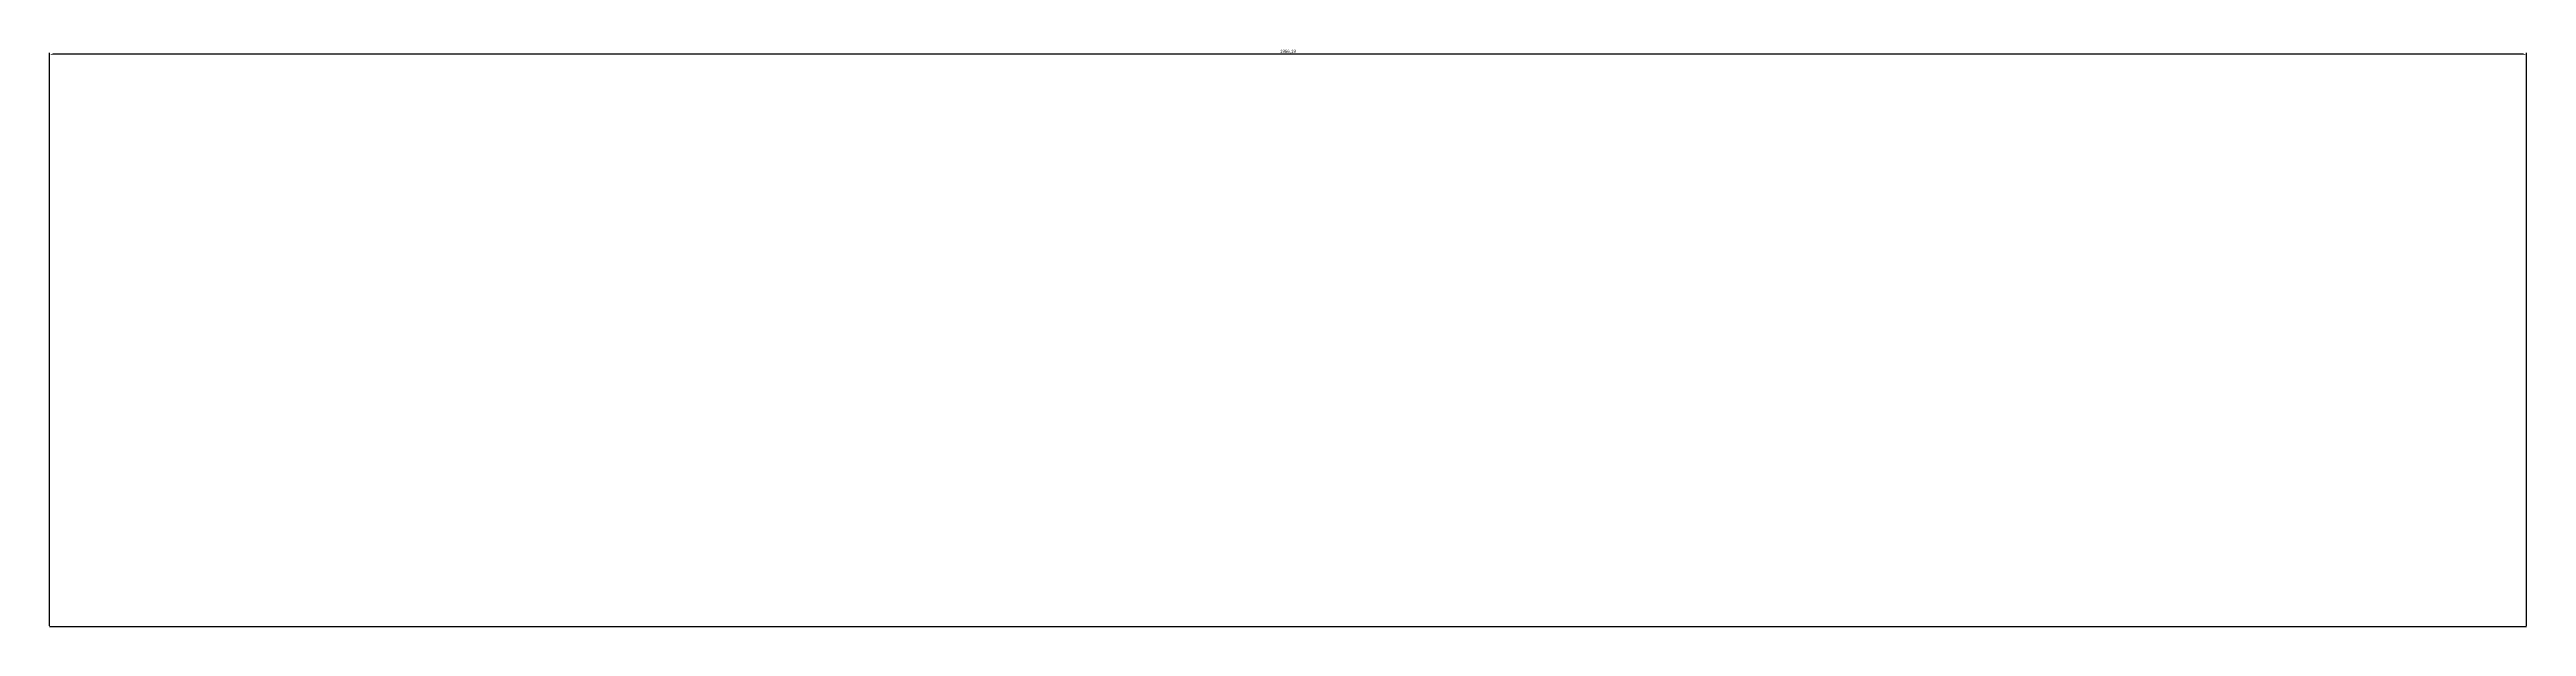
# Model space of a CAD drawing. Header units: millimetres. Extents: x 786 to 2752, y 687 to 1145.
import ezdxf

# ---------------------------------------------------------------- set-up
doc = ezdxf.new("R2010")
doc.units = ezdxf.units.MM
doc.styles.get("Standard").update_dxf_attribs({"font": 'arial.ttf'})
doc.dimstyles.new('ISO-25', dxfattribs={"dimtxt": 2.5, "dimasz": 2.5, "dimexe": 1.25, "dimexo": 0.625, "dimtad": 1, "dimtxsty": 'Standard', "dimcen": 2.5, "dimadec": 0, "dimazin": 0, "dimtfac": 1, "dimtmove": 0, "dimatfit": 3, "dimfxl": 1, "dimarcsym": 0})

# ---------------------------------------------------------------- blocks, each defined once
blk = doc.blocks.new('*D2')
at = {"color": 0, "lineweight": -2, "transparency": 16777216}
for p, q in [((786.2, 688), (786.2, 1142.7)), ((2749.9, 1141.5), (788.7, 1141.5)), ((2752.4, 688), (2752.4, 1142.7))]:
    blk.add_line(p, q, dxfattribs=at)
at = {"color": 0, "transparency": 16777216}
for points in [[(788.7, 1141.9), (788.7, 1141.1), (786.2, 1141.5)], [(2749.9, 1141.9), (2749.9, 1141.1), (2752.4, 1141.5)]]:
    blk.add_solid(points, dxfattribs=at)
at = {"layer": 'Defpoints', "color": 0, "transparency": 16777216}
for p in [(786.2, 1141.5), (786.2, 687.4), (2752.4, 687.4)]:
    blk.add_point(p, dxfattribs=at)
at = {"color": 0, "transparency": 16777216, "insert": (1769.3, 1143.6), "char_height": 2.5, "attachment_point": 5}
blk.add_mtext('1966,19', dxfattribs=at)

msp = doc.modelspace()

# ---------------------------------------------------------------- linework, layer by layer
msp.add_line((786.192, 687.412), (2752.382, 687.412))

# ---------------------------------------------------------------- dimensions: what is measured, and where the dimension line sits
dim = msp.add_linear_dim(base=(786.192, 1141.474), p1=(2752.382, 687.412), p2=(786.192, 687.412), dimstyle='ISO-25')
dim.commit()
dim.dimension.update_dxf_attribs({"geometry": '*D2', "text_midpoint": (1769.287, 1143.602)})

doc.saveas('drawing.dxf')
